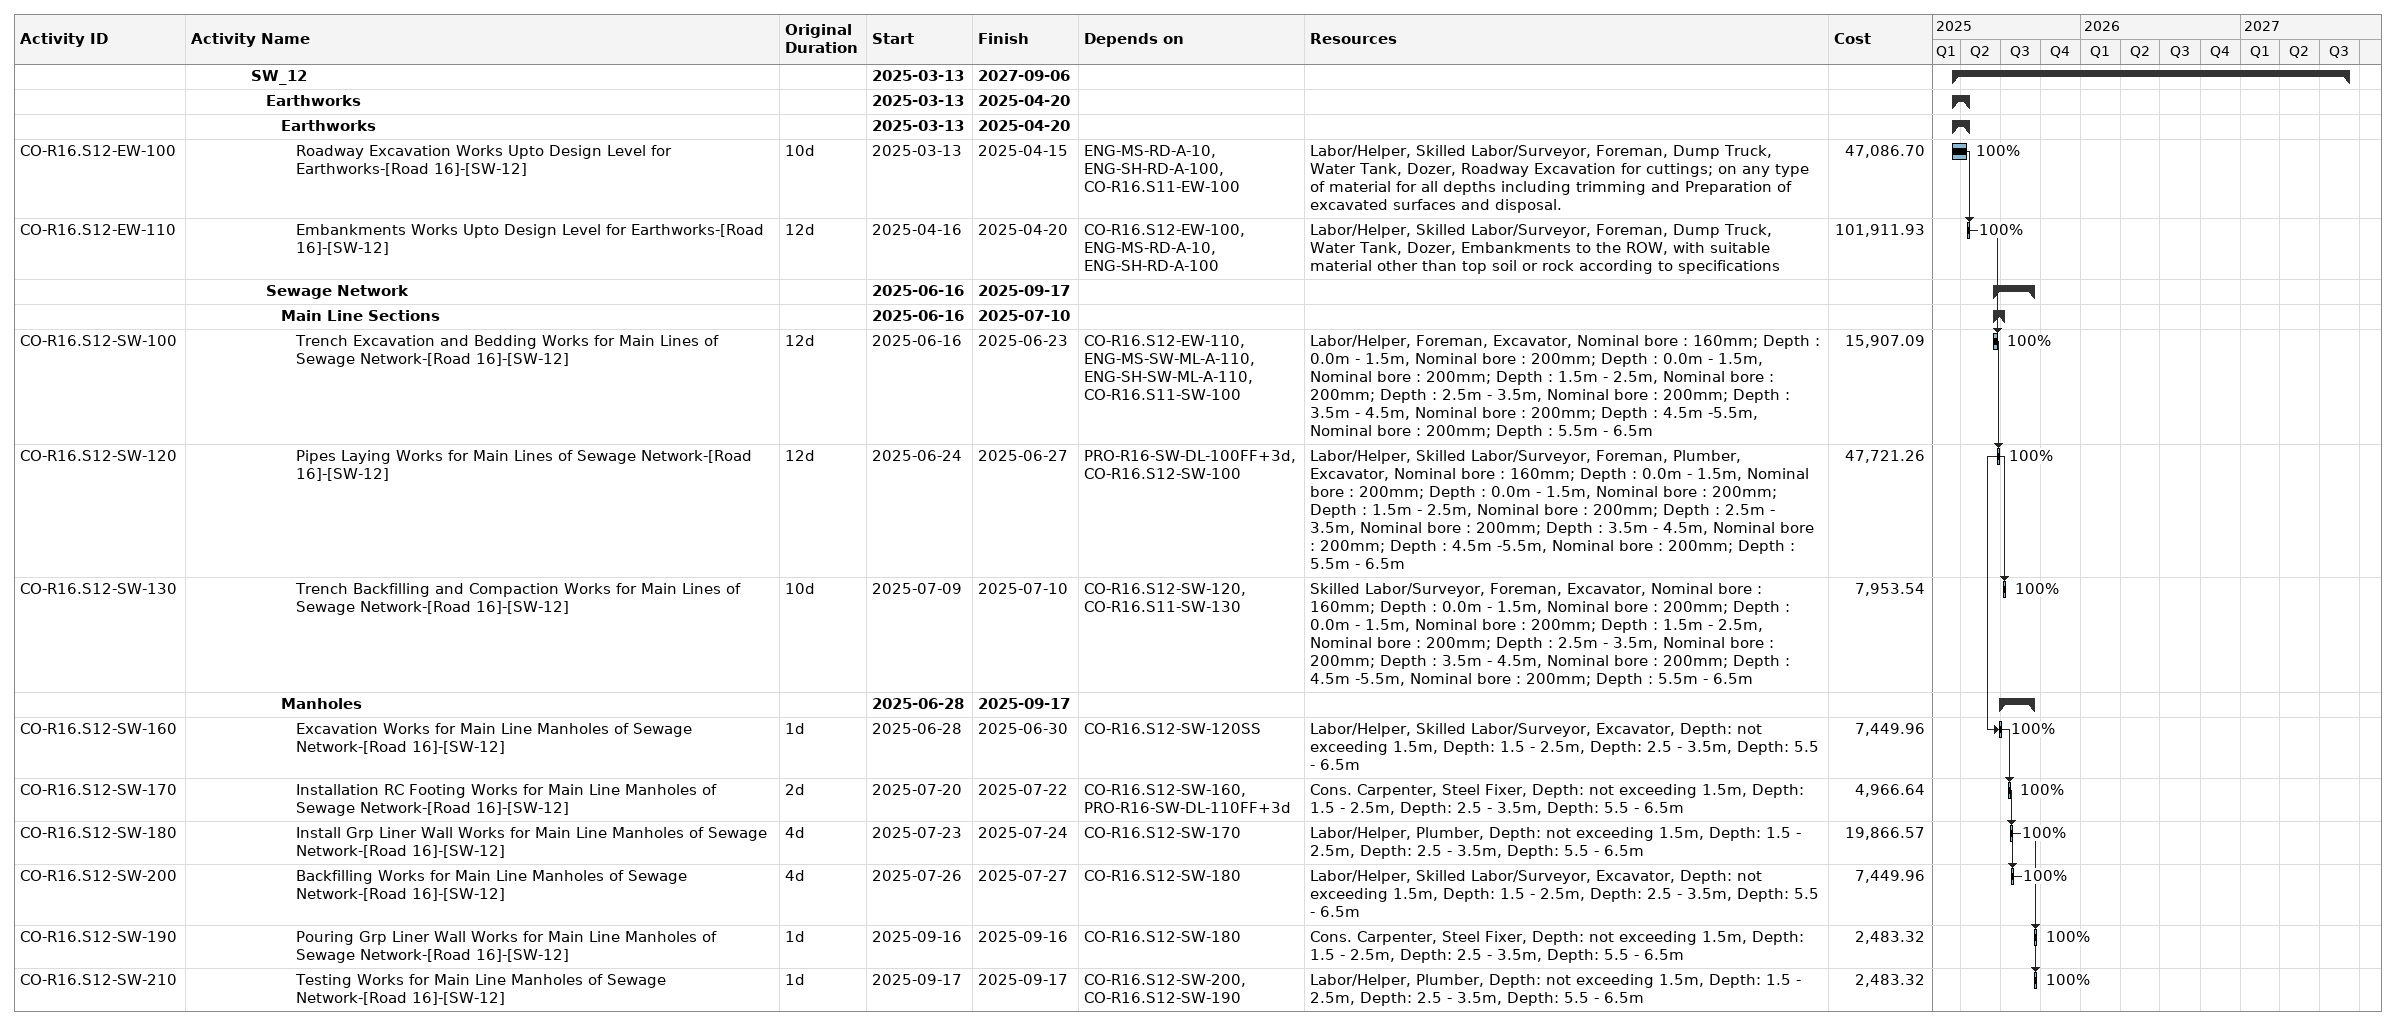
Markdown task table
| ID | Level | Task | Original duration | Start | Finish | Predecessors | Resources | % complete | Cost |
|---|---|---|---|---|---|---|---|---|---|
|  | 5 | **SW_12** |  | 2025-03-13 | 2027-09-06 |  |  |  |  |
|  | 6 | **Earthworks** |  | 2025-03-13 | 2025-04-20 |  |  |  |  |
|  | 7 | **Earthworks** |  | 2025-03-13 | 2025-04-20 |  |  |  |  |
| CO-R16.S12-EW-100 | 8 | Roadway Excavation Works Upto Design Level for Earthworks-[Road 16]-[SW-12] | 10d | 2025-03-13 | 2025-04-15 | ENG-MS-RD-A-10, ENG-SH-RD-A-100, CO-R16.S11-EW-100 | Labor/Helper, Skilled Labor/Surveyor, Foreman, Dump Truck, Water Tank, Dozer, Roadway Excavation for cuttings; on any type of material for all depths including trimming and Preparation of excavated surfaces and disposal. | 100 | 47086.70 |
| CO-R16.S12-EW-110 | 8 | Embankments Works Upto Design Level for Earthworks-[Road 16]-[SW-12] | 12d | 2025-04-16 | 2025-04-20 | CO-R16.S12-EW-100, ENG-MS-RD-A-10, ENG-SH-RD-A-100 | Labor/Helper, Skilled Labor/Surveyor, Foreman, Dump Truck, Water Tank, Dozer, Embankments to the ROW, with suitable material other than top soil or rock according to specifications | 100 | 101911.93 |
|  | 6 | **Sewage Network** |  | 2025-06-16 | 2025-09-17 |  |  |  |  |
|  | 7 | **Main Line Sections** |  | 2025-06-16 | 2025-07-10 |  |  |  |  |
| CO-R16.S12-SW-100 | 8 | Trench Excavation and Bedding Works for Main Lines of Sewage Network-[Road 16]-[SW-12] | 12d | 2025-06-16 | 2025-06-23 | CO-R16.S12-EW-110, ENG-MS-SW-ML-A-110, ENG-SH-SW-ML-A-110, CO-R16.S11-SW-100 | Labor/Helper, Foreman, Excavator, Nominal bore : 160mm; Depth : 0.0m - 1.5m, Nominal bore : 200mm; Depth : 0.0m - 1.5m, Nominal bore : 200mm; Depth : 1.5m - 2.5m, Nominal bore : 200mm; Depth : 2.5m - 3.5m, Nominal bore : 200mm; Depth : 3.5m - 4.5m, Nominal bore : 200mm; Depth : 4.5m -5.5m, Nominal bore : 200mm; Depth : 5.5m - 6.5m | 100 | 15907.09 |
| CO-R16.S12-SW-120 | 8 | Pipes Laying Works for Main Lines of Sewage Network-[Road 16]-[SW-12] | 12d | 2025-06-24 | 2025-06-27 | PRO-R16-SW-DL-100FF+3d, CO-R16.S12-SW-100 | Labor/Helper, Skilled Labor/Surveyor, Foreman, Plumber, Excavator, Nominal bore : 160mm; Depth : 0.0m - 1.5m, Nominal bore : 200mm; Depth : 0.0m - 1.5m, Nominal bore : 200mm; Depth : 1.5m - 2.5m, Nominal bore : 200mm; Depth : 2.5m - 3.5m, Nominal bore : 200mm; Depth : 3.5m - 4.5m, Nominal bore : 200mm; Depth : 4.5m -5.5m, Nominal bore : 200mm; Depth : 5.5m - 6.5m | 100 | 47721.26 |
| CO-R16.S12-SW-130 | 8 | Trench Backfilling and Compaction Works for Main Lines of Sewage Network-[Road 16]-[SW-12] | 10d | 2025-07-09 | 2025-07-10 | CO-R16.S12-SW-120, CO-R16.S11-SW-130 | Skilled Labor/Surveyor, Foreman, Excavator, Nominal bore : 160mm; Depth : 0.0m - 1.5m, Nominal bore : 200mm; Depth : 0.0m - 1.5m, Nominal bore : 200mm; Depth : 1.5m - 2.5m, Nominal bore : 200mm; Depth : 2.5m - 3.5m, Nominal bore : 200mm; Depth : 3.5m - 4.5m, Nominal bore : 200mm; Depth : 4.5m -5.5m, Nominal bore : 200mm; Depth : 5.5m - 6.5m | 100 | 7953.54 |
|  | 7 | **Manholes** |  | 2025-06-28 | 2025-09-17 |  |  |  |  |
| CO-R16.S12-SW-160 | 8 | Excavation Works for Main Line Manholes of Sewage Network-[Road 16]-[SW-12] | 1d | 2025-06-28 | 2025-06-30 | CO-R16.S12-SW-120SS | Labor/Helper, Skilled Labor/Surveyor, Excavator, Depth: not exceeding 1.5m, Depth: 1.5 - 2.5m, Depth: 2.5 - 3.5m, Depth: 5.5 - 6.5m | 100 | 7449.96 |
| CO-R16.S12-SW-170 | 8 | Installation RC Footing Works for Main Line Manholes of Sewage Network-[Road 16]-[SW-12] | 2d | 2025-07-20 | 2025-07-22 | CO-R16.S12-SW-160, PRO-R16-SW-DL-110FF+3d | Cons. Carpenter, Steel Fixer, Depth: not exceeding 1.5m, Depth: 1.5 - 2.5m, Depth: 2.5 - 3.5m, Depth: 5.5 - 6.5m | 100 | 4966.64 |
| CO-R16.S12-SW-180 | 8 | Install Grp Liner Wall Works for Main Line Manholes of Sewage Network-[Road 16]-[SW-12] | 4d | 2025-07-23 | 2025-07-24 | CO-R16.S12-SW-170 | Labor/Helper, Plumber, Depth: not exceeding 1.5m, Depth: 1.5 - 2.5m, Depth: 2.5 - 3.5m, Depth: 5.5 - 6.5m | 100 | 19866.57 |
| CO-R16.S12-SW-200 | 8 | Backfilling Works for Main Line Manholes of Sewage Network-[Road 16]-[SW-12] | 4d | 2025-07-26 | 2025-07-27 | CO-R16.S12-SW-180 | Labor/Helper, Skilled Labor/Surveyor, Excavator, Depth: not exceeding 1.5m, Depth: 1.5 - 2.5m, Depth: 2.5 - 3.5m, Depth: 5.5 - 6.5m | 100 | 7449.96 |
| CO-R16.S12-SW-190 | 8 | Pouring Grp Liner Wall Works for Main Line Manholes of Sewage Network-[Road 16]-[SW-12] | 1d | 2025-09-16 | 2025-09-16 | CO-R16.S12-SW-180 | Cons. Carpenter, Steel Fixer, Depth: not exceeding 1.5m, Depth: 1.5 - 2.5m, Depth: 2.5 - 3.5m, Depth: 5.5 - 6.5m | 100 | 2483.32 |
| CO-R16.S12-SW-210 | 8 | Testing Works for Main Line Manholes of Sewage Network-[Road 16]-[SW-12] | 1d | 2025-09-17 | 2025-09-17 | CO-R16.S12-SW-200, CO-R16.S12-SW-190 | Labor/Helper, Plumber, Depth: not exceeding 1.5m, Depth: 1.5 - 2.5m, Depth: 2.5 - 3.5m, Depth: 5.5 - 6.5m | 100 | 2483.32 |
